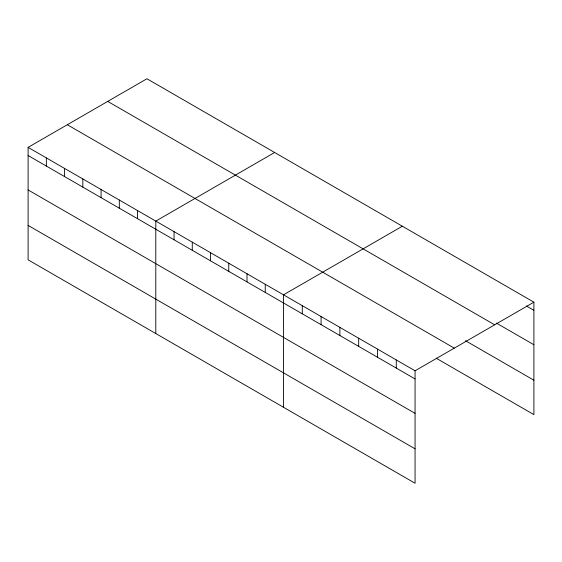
<?xml version="1.0" encoding="UTF-8"?>
<svg xmlns="http://www.w3.org/2000/svg" width="562" height="562" viewBox="0 0 562 562"><rect width="100%" height="100%" fill="white"/><g stroke="black" fill="none" stroke-linecap="round" stroke-linejoin="round"><path stroke-width="0.84" d="M415.065 413.351L415.065 370.787L28.1 147.37L28.1 259.827L415.065 483.236L415.065 413.351L28.1 189.935M436.161 358.198L533.9 414.63L533.9 302.173L146.935 78.764L28.1 147.37M274.635 152.492L155.8 221.098L155.8 333.547M402.329 226.219L283.494 294.825L283.494 407.274M415.065 370.787L533.9 302.173M526.383 305.981L533.9 310.322M496.309 323.038L533.9 344.738M107.721 101.406L494.686 324.815M465.484 340.705L533.9 380.207M67.314 124.736L454.279 348.145M28.1 155.519L415.065 378.928M28.1 225.404L415.065 448.813M396.266 359.933L396.266 368.075M377.474 349.086L377.474 357.228M358.675 338.233L358.675 346.375M339.884 327.379L339.884 335.521M321.085 316.525L321.085 324.674M302.293 305.679L302.293 313.821M265.257 284.295L265.257 292.437M247.013 273.764L247.013 281.906M228.769 263.227L228.769 271.369M210.525 252.696L210.525 260.838M192.281 242.166L192.281 250.308M174.044 231.635L174.044 239.777M137.557 210.567L137.557 218.709M119.313 200.037L119.313 208.179M101.069 189.499L101.069 197.648M82.825 178.969L82.825 187.111M64.588 168.438L64.588 176.58M46.344 157.908L46.344 166.05"/></g></svg>
